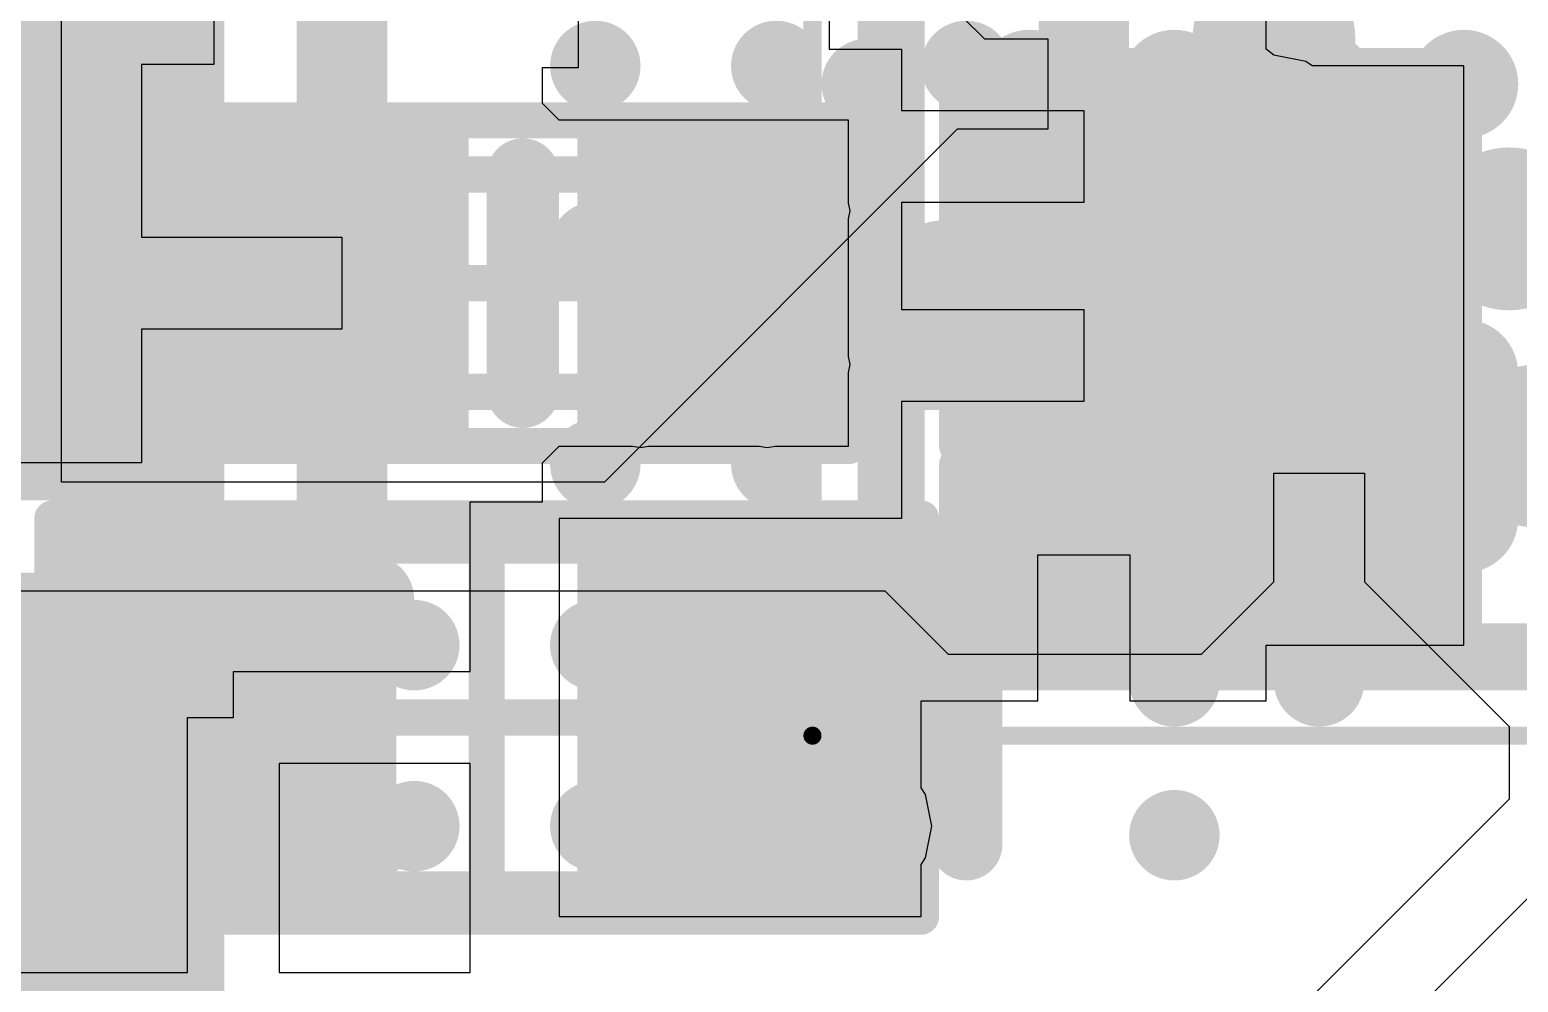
# Model space of a CAD drawing. Header units: millimetres. Extents: x 15 to 120, y 22 to 104.
# Drawn here: x 76.938 to 81.05, y 63.369 to 66 of the extents above; entities that cross this region are included whole.
import ezdxf

# ---------------------------------------------------------------- set-up
doc = ezdxf.new("R2010")
doc.units = ezdxf.units.MM
for name, color, linetype in [('BottomLayer', 5, 'Continuous'), ('BottomOverlay', 54, 'Continuous'), ('BottomPaste', 16, 'Continuous'), ('BottomSolder', 6, 'Continuous'), ('Mechanical13', 56, 'Continuous'), ('Mechanical15', 56, 'Continuous'), ('MultiLayer', 9, 'Continuous'), ('TopLayer', 1, 'Continuous'), ('TopOverlay', 2, 'Continuous'), ('TopPaste', 8, 'Continuous'), ('TopSolder', 216, 'Continuous')]:
    doc.layers.add(name, color=color, linetype=linetype)

msp = doc.modelspace()

# ---------------------------------------------------------------- linework, layer by layer
at = {"layer": 'BottomLayer'}
for p, q in [((79.14602153999999, 66.32302458), (79.14602153999999, 65.94602508)), ((77.44599954, 66.17300456), (77.44599954, 65.9039957)), ((78.45399854, 65.89600485999999), (78.45399854, 66.05000505999999)), ((80.35399728, 65.94664483999999), (80.35399728, 66.05400048)), ((79.14602153999999, 65.94602508), (79.34599827999999, 65.94602508)), ((79.34599827999999, 65.94602508), (79.34599827999999, 65.77700331999999)), ((80.37500308, 65.92940586), (80.35399728, 65.94664483999999)), ((80.46279056, 65.91194336), (80.37500308, 65.92940586)), ((77.44599954, 65.9039957), (77.24600502, 65.9039957)), ((77.24600502, 65.9039957), (77.24600502, 65.4269964)), ((78.35400382, 65.79599744), (78.35400382, 65.89600485999999)), ((78.35400382, 65.89600485999999), (78.45399854, 65.89600485999999)), ((80.480662, 65.90000282), (80.46279056, 65.91194336)), ((80.89999822, 65.90000282), (80.480662, 65.90000282)), ((80.89999822, 65.4000089), (80.89999822, 65.90000282)), ((78.40000576, 65.74999804), (78.35400382, 65.79599744)), ((79.34599827999999, 65.77700331999999), (79.84999778, 65.77700331999999)), ((79.84999778, 65.77700331999999), (79.84999778, 65.52300332)), ((78.42471488, 65.7499955), (78.40000576, 65.74999804)), ((78.42471742, 65.74999804), (78.42471488, 65.7499955)), ((78.42471995999999, 65.7499955), (78.42471742, 65.74999804)), ((79.20000162, 65.7499955), (78.42471995999999, 65.7499955)), ((79.20000162, 65.52214226), (79.20000162, 65.7499955)), ((79.20440597999999, 65.50000107999999), (79.20000162, 65.52214226)), ((79.84999778, 65.52300332), (79.34599827999999, 65.52300332)), ((79.34599827999999, 65.52300332), (79.34599827999999, 65.24600362)), ((79.20000162, 65.4778599), (79.20440597999999, 65.50000107999999)), ((79.20000162, 65.09714183999999), (79.20000162, 65.4778599)), ((77.24600502, 65.4269964), (77.80000442, 65.4269964)), ((77.80000442, 65.4269964), (77.80000442, 65.1729964)), ((80.89998297999999, 65.3499963), (80.9000033, 65.4000089)), ((80.9000033, 65.4000089), (80.89999822, 65.4000089)), ((80.8999779, 64.85000491999999), (80.8999779, 65.3499963)), ((80.8999779, 65.3499963), (80.8999779, 65.3499963)), ((80.8999779, 65.3499963), (80.8999779, 65.34999375999999)), ((80.8999779, 65.34999375999999), (80.89998297999999, 65.3499963)), ((79.34599827999999, 65.24600362), (79.3460059, 65.24600362)), ((79.3460059, 65.24600362), (79.3460059, 65.22699933999999)), ((79.3460059, 65.22699933999999), (79.8500054, 65.22699933999999)), ((79.8500054, 65.22699933999999), (79.8500054, 64.97299934)), ((77.80000442, 65.1729964), (77.24600502, 65.1729964)), ((77.24600502, 65.1729964), (77.24600502, 64.80400297999999)), ((79.20440597999999, 65.07500066), (79.20000162, 65.09714183999999)), ((79.20000162, 65.05285948), (79.20440597999999, 65.07500066)), ((79.20000162, 64.8499973), (79.20000162, 65.05285948)), ((79.8500054, 64.97299934), (79.3460059, 64.97299934)), ((79.3460059, 64.97299934), (79.3460059, 64.69599964)), ((78.35400382, 64.80399536), (78.40000576, 64.84999476)), ((78.40000576, 64.84999476), (78.42471488, 64.8499973)), ((78.42471488, 64.8499973), (78.42471742, 64.84999476)), ((78.42471742, 64.84999476), (78.42471742, 64.8499973)), ((78.42471742, 64.8499973), (78.60287301999999, 64.8499973)), ((78.60287301999999, 64.8499973), (78.6250015, 64.84559548)), ((78.6250015, 64.84559548), (78.64712998, 64.8499973)), ((78.64712998, 64.8499973), (78.95287232, 64.8499973)), ((78.95287232, 64.8499973), (78.97500079999999, 64.84559548)), ((78.97500079999999, 64.84559548), (78.99712928, 64.8499973)), ((78.99712928, 64.8499973), (79.20000162, 64.8499973)), ((80.89998297999999, 64.85000491999999), (80.8999779, 64.85000491999999)), ((80.89998297999999, 64.79999486), (80.89998297999999, 64.85000491999999)), ((77.24600502, 64.80400297999999), (76.84600074, 64.80400297999999)), ((78.35400382, 64.6959971), (78.35400382, 64.80399536)), ((80.8999779, 64.29999839999999), (80.8999779, 64.79999486)), ((80.8999779, 64.79999486), (80.8999779, 64.79999486)), ((80.8999779, 64.79999486), (80.8999779, 64.79999232)), ((80.8999779, 64.79999232), (80.89998297999999, 64.79999486)), ((78.15399914, 64.22700388), (78.15399914, 64.6959971)), ((78.15399914, 64.6959971), (78.35400382, 64.6959971)), ((79.3460059, 64.69599964), (79.3460059, 64.65000278)), ((79.3460059, 64.65000278), (78.40000067999999, 64.65000278)), ((78.40000067999999, 64.65000278), (78.40000067999999, 63.55000498)), ((79.72300539999999, 64.1459982), (79.72300539999999, 64.5499979)), ((79.72300539999999, 64.5499979), (79.9770054, 64.5499979)), ((79.9770054, 64.5499979), (79.9770054, 64.1459982)), ((80.35400489999999, 64.1459982), (80.35400489999999, 64.29999839999999)), ((80.35400489999999, 64.29999839999999), (80.8999779, 64.29999839999999)), ((77.49999994, 64.10000388), (77.49999994, 64.22700388)), ((77.49999994, 64.22700388), (78.15399914, 64.22700388)), ((79.39999868, 63.90567102), (79.39999868, 64.1459982)), ((79.39999868, 64.1459982), (79.72300539999999, 64.1459982)), ((79.9770054, 64.1459982), (80.35400489999999, 64.1459982)), ((77.37299994, 63.39600478), (77.37299994, 64.10000388)), ((77.37299994, 64.10000388), (77.49999994, 64.10000388)), ((78.15399914, 63.97300387999999), (77.62699993999999, 63.97300387999999)), ((77.62699993999999, 63.97300387999999), (77.62699993999999, 63.39600478)), ((78.15399914, 63.39600478), (78.15399914, 63.97300387999999)), ((79.4119443, 63.88779195999999), (79.39999868, 63.90567102)), ((79.4294068, 63.80000193999999), (79.4119443, 63.88779195999999)), ((79.4119443, 63.71221191999999), (79.4294068, 63.80000193999999)), ((79.39999868, 63.69433286), (79.4119443, 63.71221191999999)), ((79.39999868, 63.55000498), (79.39999868, 63.69433286)), ((78.40000067999999, 63.55000498), (79.39999868, 63.55000498)), ((76.84600074, 63.39600478), (77.37299994, 63.39600478)), ((77.62699993999999, 63.39600478), (78.15399914, 63.39600478))]:
    msp.add_line(p, q, dxfattribs=at)
at = {"layer": 'BottomLayer', "const_width": 0.2499995}
for points in [[(79.8500054, 65.8250017), (79.8500054, 67.00000062)], [(77.80000442, 65.2999964), (77.80000442, 66.30000455999999)], [(79.8500054, 65.57499966), (79.8500054, 65.8250017)], [(79.8500054, 65.09999934), (79.8500054, 65.57499966)], [(77.80000442, 64.40000836), (77.80000442, 65.2999964)], [(79.8500054, 64.5499979), (79.8500054, 65.09999934)], [(77.49999994, 64.10000388), (77.80000442, 64.40000836)]]:
    msp.add_lwpolyline(points, dxfattribs=at)
at = {"layer": 'BottomLayer', "const_width": 0.12499848}
for points in [[(79.6625026, 65.8250017, 1), (79.78750108, 65.8250017, 1)], [(79.78750615999999, 65.8250017, 1), (79.91250464, 65.8250017, 1)], [(79.78750615999999, 65.8250017, 1), (79.91250464, 65.8250017, 1)], [(80.3125013, 65.70000068, 1), (80.43749978, 65.70000068, 1)], [(79.6625026, 65.57499966, 1), (79.78750108, 65.57499966, 1)], [(79.78750615999999, 65.57499966, 1), (79.91250464, 65.57499966, 1)], [(79.78750615999999, 65.57499966, 1), (79.91250464, 65.57499966, 1)], [(77.56250172, 65.52499976, 1), (77.6875002, 65.52499976, 1)], [(77.91250102, 65.52499976, 1), (78.0374995, 65.52499976, 1)], [(78.56250226, 65.50000107999999, 1), (78.68750073999999, 65.50000107999999, 1)], [(78.91250156, 65.50000107999999, 1), (79.03750004, 65.50000107999999, 1)], [(79.6625026, 65.32500016, 1), (79.78750108, 65.32500016, 1)], [(77.73750518, 65.2999964, 1), (77.86250366, 65.2999964, 1)], [(77.73750518, 65.2999964, 1), (77.86250366, 65.2999964, 1)], [(80.48747936, 65.19999914, 1), (80.61247784, 65.19999914, 1)], [(79.78750615999999, 65.09999934, 1), (79.91250464, 65.09999934, 1)], [(79.78750615999999, 65.09999934, 1), (79.91250464, 65.09999934, 1)], [(77.56250172, 65.07500066, 1), (77.6875002, 65.07500066, 1)], [(77.91250102, 65.07500066, 1), (78.0374995, 65.07500066, 1)], [(78.56250226, 65.07500066, 1), (78.68750073999999, 65.07500066, 1)], [(78.91250156, 65.07500066, 1), (79.03750004, 65.07500066, 1)], [(79.6625026, 65.07499811999999, 1), (79.78750108, 65.07499811999999, 1)], [(79.6625026, 64.82500116, 1), (79.78750108, 64.82500116, 1)], [(80.43750232, 64.65000024, 1), (80.5625008, 64.65000024, 1)], [(79.6625026, 64.57499912, 1), (79.78750108, 64.57499912, 1)], [(79.78750615999999, 64.5499979, 1), (79.91250464, 64.5499979, 1)], [(77.26250232, 64.42500196, 1), (77.3875008, 64.42500196, 1)], [(77.81250122, 64.42500196, 1), (77.93749969999999, 64.42500196, 1)], [(77.73750518, 64.40000836, 1), (77.86250366, 64.40000836, 1)], [(77.73750518, 64.40000836, 1), (77.86250366, 64.40000836, 1)], [(79.13750238, 64.40000074, 1), (79.26250085999999, 64.40000074, 1)], [(77.4375007, 64.10000388, 1), (77.56249917999999, 64.10000388, 1)], [(79.13750238, 63.80000193999999, 1), (79.26250085999999, 63.80000193999999, 1)], [(77.26250232, 63.77500071999999, 1), (77.3875008, 63.77500071999999, 1)], [(77.81250122, 63.77500071999999, 1), (77.93749969999999, 63.77500071999999, 1)]]:
    msp.add_lwpolyline(points, format="xyb", close=True, dxfattribs=at)
at = {"layer": 'BottomLayer'}
for points in [[(80.09999728, 65.50000362), (80.09999728, 65.80000301999999), (79.59999828, 65.50000362), (79.59999828, 65.80000301999999)], [(80.79999842, 65.50000362), (80.79999842, 65.80000301999999), (80.29999941999999, 65.50000362), (80.29999941999999, 65.80000301999999)], [(78.10000382, 64.94999709999999), (78.10000382, 65.64999569999999), (77.50000501999999, 64.94999709999999), (77.50000501999999, 65.64999569999999)], [(79.10000181999999, 64.94999709999999), (79.10000181999999, 65.64999569999999), (78.50000302, 64.94999709999999), (78.50000302, 65.64999569999999)], [(80.1000049, 64.94999964), (80.1000049, 65.24999903999999), (79.6000059, 64.94999964), (79.6000059, 65.24999903999999)], [(80.79997809999999, 64.94999964), (80.79997809999999, 65.24999903999999), (80.2999791, 64.94999964), (80.2999791, 65.24999903999999)], [(80.1000049, 64.3999982), (80.1000049, 64.6999976), (79.6000059, 64.3999982), (79.6000059, 64.6999976)], [(80.79997809999999, 64.3999982), (80.79997809999999, 64.6999976), (80.2999791, 64.3999982), (80.2999791, 64.6999976)], [(77.89999913999999, 63.65000478), (77.89999913999999, 64.55000298), (77.10000074, 63.65000478), (77.10000074, 64.55000298)], [(79.29999887999999, 63.65000478), (79.29999887999999, 64.55000298), (78.50000048, 63.65000478), (78.50000048, 64.55000298)]]:
    msp.add_solid(points, dxfattribs=at)
at = {"layer": 'BottomOverlay', "const_width": 0.1999996}
for points in [[(78.29997802, 65.00002239999999), (78.29997802, 65.6000212)], [(79.52506574, 63.75000204), (79.52506574, 64.45000318)]]:
    msp.add_lwpolyline(points, dxfattribs=at)
at = {"layer": 'BottomOverlay', "const_width": 0.0999998}
for points in [[(78.24997812, 65.6000212, 1), (78.34997792, 65.6000212, 1)], [(78.24997812, 65.00002239999999, 1), (78.34997792, 65.00002239999999, 1)], [(79.47506584, 64.45000318, 1), (79.57506563999999, 64.45000318, 1)], [(79.47506584, 63.75000204, 1), (79.57506563999999, 63.75000204, 1)]]:
    msp.add_lwpolyline(points, format="xyb", close=True, dxfattribs=at)
at = {"layer": 'BottomPaste'}
for points in [[(80.09999728, 65.50000362), (80.09999728, 65.80000301999999), (79.59999828, 65.50000362), (79.59999828, 65.80000301999999)], [(80.09999728, 65.50000362), (80.09999728, 65.80000301999999), (79.59999828, 65.50000362), (79.59999828, 65.80000301999999)], [(80.79999842, 65.50000362), (80.79999842, 65.80000301999999), (80.29999941999999, 65.50000362), (80.29999941999999, 65.80000301999999)], [(80.79999842, 65.50000362), (80.79999842, 65.80000301999999), (80.29999941999999, 65.50000362), (80.29999941999999, 65.80000301999999)], [(78.10000382, 64.94999709999999), (78.10000382, 65.64999569999999), (77.50000501999999, 64.94999709999999), (77.50000501999999, 65.64999569999999)], [(78.10000382, 64.94999709999999), (78.10000382, 65.64999569999999), (77.50000501999999, 64.94999709999999), (77.50000501999999, 65.64999569999999)], [(79.10000181999999, 64.94999709999999), (79.10000181999999, 65.64999569999999), (78.50000302, 64.94999709999999), (78.50000302, 65.64999569999999)], [(79.10000181999999, 64.94999709999999), (79.10000181999999, 65.64999569999999), (78.50000302, 64.94999709999999), (78.50000302, 65.64999569999999)], [(80.1000049, 64.94999964), (80.1000049, 65.24999903999999), (79.6000059, 64.94999964), (79.6000059, 65.24999903999999)], [(80.1000049, 64.94999964), (80.1000049, 65.24999903999999), (79.6000059, 64.94999964), (79.6000059, 65.24999903999999)], [(80.79997809999999, 64.94999964), (80.79997809999999, 65.24999903999999), (80.2999791, 64.94999964), (80.2999791, 65.24999903999999)], [(80.79997809999999, 64.94999964), (80.79997809999999, 65.24999903999999), (80.2999791, 64.94999964), (80.2999791, 65.24999903999999)], [(80.1000049, 64.3999982), (80.1000049, 64.6999976), (79.6000059, 64.3999982), (79.6000059, 64.6999976)], [(80.1000049, 64.3999982), (80.1000049, 64.6999976), (79.6000059, 64.3999982), (79.6000059, 64.6999976)], [(80.79997809999999, 64.3999982), (80.79997809999999, 64.6999976), (80.2999791, 64.3999982), (80.2999791, 64.6999976)], [(80.79997809999999, 64.3999982), (80.79997809999999, 64.6999976), (80.2999791, 64.3999982), (80.2999791, 64.6999976)], [(77.89999913999999, 63.65000478), (77.89999913999999, 64.55000298), (77.10000074, 63.65000478), (77.10000074, 64.55000298)], [(77.89999913999999, 63.65000478), (77.89999913999999, 64.55000298), (77.10000074, 63.65000478), (77.10000074, 64.55000298)], [(79.29999887999999, 63.65000478), (79.29999887999999, 64.55000298), (78.50000048, 63.65000478), (78.50000048, 64.55000298)], [(79.29999887999999, 63.65000478), (79.29999887999999, 64.55000298), (78.50000048, 63.65000478), (78.50000048, 64.55000298)]]:
    msp.add_solid(points, dxfattribs=at)
at = {"layer": 'BottomSolder'}
for points in [[(80.14999718, 65.45000372), (80.14999718, 65.85000292), (79.54999837999999, 65.45000372), (79.54999837999999, 65.85000292)], [(80.14999718, 65.45000372), (80.14999718, 65.85000292), (79.54999837999999, 65.45000372), (79.54999837999999, 65.85000292)], [(80.84999832, 65.45000372), (80.84999832, 65.85000292), (80.24999951999999, 65.45000372), (80.24999951999999, 65.85000292)], [(80.84999832, 65.45000372), (80.84999832, 65.85000292), (80.24999951999999, 65.45000372), (80.24999951999999, 65.85000292)], [(78.15000372, 64.8999972), (78.15000372, 65.6999956), (77.45000512, 64.8999972), (77.45000512, 65.6999956)], [(78.15000372, 64.8999972), (78.15000372, 65.6999956), (77.45000512, 64.8999972), (77.45000512, 65.6999956)], [(79.15000171999999, 64.8999972), (79.15000171999999, 65.6999956), (78.45000311999999, 64.8999972), (78.45000311999999, 65.6999956)], [(79.15000171999999, 64.8999972), (79.15000171999999, 65.6999956), (78.45000311999999, 64.8999972), (78.45000311999999, 65.6999956)], [(80.15000479999999, 64.89999974), (80.15000479999999, 65.29999894), (79.550006, 64.89999974), (79.550006, 65.29999894)], [(80.15000479999999, 64.89999974), (80.15000479999999, 65.29999894), (79.550006, 64.89999974), (79.550006, 65.29999894)], [(80.849978, 64.89999974), (80.849978, 65.29999894), (80.2499792, 64.89999974), (80.2499792, 65.29999894)], [(80.849978, 64.89999974), (80.849978, 65.29999894), (80.2499792, 64.89999974), (80.2499792, 65.29999894)], [(80.15000479999999, 64.3499983), (80.15000479999999, 64.74999749999999), (79.550006, 64.3499983), (79.550006, 64.74999749999999)], [(80.15000479999999, 64.3499983), (80.15000479999999, 64.74999749999999), (79.550006, 64.3499983), (79.550006, 64.74999749999999)], [(80.849978, 64.3499983), (80.849978, 64.74999749999999), (80.2499792, 64.3499983), (80.2499792, 64.74999749999999)], [(80.849978, 64.3499983), (80.849978, 64.74999749999999), (80.2499792, 64.3499983), (80.2499792, 64.74999749999999)], [(77.94999904, 63.60000487999999), (77.94999904, 64.60000287999999), (77.05000084, 63.60000487999999), (77.05000084, 64.60000287999999)], [(77.94999904, 63.60000487999999), (77.94999904, 64.60000287999999), (77.05000084, 63.60000487999999), (77.05000084, 64.60000287999999)], [(79.34999877999999, 63.60000487999999), (79.34999877999999, 64.60000287999999), (78.45000058, 63.60000487999999), (78.45000058, 64.60000287999999)], [(79.34999877999999, 63.60000487999999), (79.34999877999999, 64.60000287999999), (78.45000058, 63.60000487999999), (78.45000058, 64.60000287999999)]]:
    msp.add_solid(points, dxfattribs=at)
at = {"layer": 'Mechanical13', "const_width": 0.0999998}
for points in [[(79.35999622, 64.3099806), (79.35999622, 69.7899798)], [(77.15002095999999, 64.89998704), (77.15002095999999, 66.89998304)], [(79.88499897999999, 65.48500238), (79.88499897999999, 65.81500426)], [(79.88499897999999, 65.81500426), (80.51499772, 65.81500426)], [(80.51499772, 65.48500238), (80.51499772, 65.81500426)], [(77.75001721999999, 65.6000212), (78.84998962, 65.6000212)], [(77.75001721999999, 65.00002239999999), (77.75001721999999, 65.6000212)], [(78.84998962, 65.00002239999999), (78.84998962, 65.6000212)], [(79.88499897999999, 65.48500238), (80.51499772, 65.48500238)], [(79.8850066, 64.93500094), (79.8850066, 65.26499774)], [(79.8850066, 65.26499774), (80.51497739999999, 65.26499774)], [(80.51497739999999, 64.93500094), (80.51497739999999, 65.26499774)], [(77.75001721999999, 65.00002239999999), (78.84998962, 65.00002239999999)], [(79.8850066, 64.93500094), (80.51497739999999, 64.93500094)], [(74.85000016, 64.89998704), (77.15002095999999, 64.89998704)], [(79.8850066, 64.38499949999999), (79.8850066, 64.7149963)], [(79.8850066, 64.7149963), (80.51497739999999, 64.7149963)], [(80.51497739999999, 64.38499949999999), (80.51497739999999, 64.7149963)], [(77.32499901999999, 63.62500356), (77.32499901999999, 64.5750042)], [(77.32499901999999, 64.5750042), (79.0750006, 64.5750042)], [(79.0750006, 63.62500356), (79.0750006, 64.5750042)], [(79.8850066, 64.38499949999999), (80.51497739999999, 64.38499949999999)], [(74.85002048, 64.30001364), (77.14999048, 64.30001364)], [(77.14999048, 62.30001763999999), (77.14999048, 64.30001364)], [(79.35999622, 64.3099806), (84.83999542, 64.3099806)], [(77.32499901999999, 63.62500356), (79.0750006, 63.62500356)]]:
    msp.add_lwpolyline(points, dxfattribs=at)
at = {"layer": 'Mechanical13', "const_width": 0.0499999}
for points in [[(79.8600003, 65.81500426, 1), (79.90999766, 65.81500426, 1)], [(79.8600003, 65.81500426, 1), (79.90999766, 65.81500426, 1)], [(80.48999904, 65.81500426, 1), (80.53999639999999, 65.81500426, 1)], [(80.48999904, 65.81500426, 1), (80.53999639999999, 65.81500426, 1)], [(77.72501854, 65.6000212, 1), (77.7750159, 65.6000212, 1)], [(77.72501854, 65.6000212, 1), (77.7750159, 65.6000212, 1)], [(78.82499093999999, 65.6000212, 1), (78.8749883, 65.6000212, 1)], [(78.82499093999999, 65.6000212, 1), (78.8749883, 65.6000212, 1)], [(79.8600003, 65.48500238, 1), (79.90999766, 65.48500238, 1)], [(79.8600003, 65.48500238, 1), (79.90999766, 65.48500238, 1)], [(80.48999904, 65.48500238, 1), (80.53999639999999, 65.48500238, 1)], [(80.48999904, 65.48500238, 1), (80.53999639999999, 65.48500238, 1)], [(79.86000792, 65.26499774, 1), (79.91000528, 65.26499774, 1)], [(79.86000792, 65.26499774, 1), (79.91000528, 65.26499774, 1)], [(80.48997872, 65.26499774, 1), (80.53997608, 65.26499774, 1)], [(80.48997872, 65.26499774, 1), (80.53997608, 65.26499774, 1)], [(77.72501854, 65.00002239999999, 1), (77.7750159, 65.00002239999999, 1)], [(77.72501854, 65.00002239999999, 1), (77.7750159, 65.00002239999999, 1)], [(78.82499093999999, 65.00002239999999, 1), (78.8749883, 65.00002239999999, 1)], [(78.82499093999999, 65.00002239999999, 1), (78.8749883, 65.00002239999999, 1)], [(79.86000792, 64.93500094, 1), (79.91000528, 64.93500094, 1)], [(79.86000792, 64.93500094, 1), (79.91000528, 64.93500094, 1)], [(80.48997872, 64.93500094, 1), (80.53997608, 64.93500094, 1)], [(80.48997872, 64.93500094, 1), (80.53997608, 64.93500094, 1)], [(77.12502228, 64.89998704, 1), (77.17501964, 64.89998704, 1)], [(77.12502228, 64.89998704, 1), (77.17501964, 64.89998704, 1)], [(79.86000792, 64.7149963, 1), (79.91000528, 64.7149963, 1)], [(79.86000792, 64.7149963, 1), (79.91000528, 64.7149963, 1)], [(80.48997872, 64.7149963, 1), (80.53997608, 64.7149963, 1)], [(80.48997872, 64.7149963, 1), (80.53997608, 64.7149963, 1)], [(77.30000034, 64.5750042, 1), (77.34999769999999, 64.5750042, 1)], [(77.30000034, 64.5750042, 1), (77.34999769999999, 64.5750042, 1)], [(79.05000192, 64.5750042, 1), (79.09999927999999, 64.5750042, 1)], [(79.05000192, 64.5750042, 1), (79.09999927999999, 64.5750042, 1)], [(79.86000792, 64.38499949999999, 1), (79.91000528, 64.38499949999999, 1)], [(79.86000792, 64.38499949999999, 1), (79.91000528, 64.38499949999999, 1)], [(80.48997872, 64.38499949999999, 1), (80.53997608, 64.38499949999999, 1)], [(80.48997872, 64.38499949999999, 1), (80.53997608, 64.38499949999999, 1)], [(77.12499179999999, 64.30001364, 1), (77.17498916, 64.30001364, 1)], [(77.12499179999999, 64.30001364, 1), (77.17498916, 64.30001364, 1)], [(79.33499753999999, 64.3099806, 1), (79.3849949, 64.3099806, 1)], [(79.33499753999999, 64.3099806, 1), (79.3849949, 64.3099806, 1)], [(77.30000034, 63.62500356, 1), (77.34999769999999, 63.62500356, 1)], [(77.30000034, 63.62500356, 1), (77.34999769999999, 63.62500356, 1)], [(79.05000192, 63.62500356, 1), (79.09999927999999, 63.62500356, 1)], [(79.05000192, 63.62500356, 1), (79.09999927999999, 63.62500356, 1)]]:
    msp.add_lwpolyline(points, format="xyb", close=True, dxfattribs=at)
at = {"layer": 'Mechanical15'}
for points, const_width in [([(79.09999674, 64.04998112), (79.09999674, 70.04997928)], 0.0499999), ([(77.29998255999999, 64.89998704), (77.29998255999999, 66.89998304)], 0.0999998), ([(79.49999848, 65.40000382), (79.49999848, 65.90000282)], 0.0999998), ([(79.49999848, 65.90000282), (80.89999822, 65.90000282)], 0.0999998), ([(80.89999822, 65.40000382), (80.89999822, 65.90000282)], 0.0999998), ([(80.19999962, 65.48500238), (80.19999962, 65.81500426)], 0.0999998), ([(77.40000522, 65.7499828), (79.20000162, 65.7499828)], 0.0999998), ([(77.40000522, 64.85001), (77.40000522, 65.7499828)], 0.0999998), ([(79.20000162, 64.85001), (79.20000162, 65.7499828)], 0.0999998), ([(80.03499868, 65.65000332), (80.36499802, 65.65000332)], 0.0999998), ([(78.29997802, 65.00002239999999), (78.29997802, 65.6000212)], 0.0999998), ([(79.49999848, 65.40000382), (80.89999822, 65.40000382)], 0.0999998), ([(79.4999934, 64.85001254), (79.4999934, 65.34998614)], 0.0999998), ([(79.4999934, 65.34998614), (80.8999906, 65.34998614)], 0.0999998), ([(80.8999906, 64.85001254), (80.8999906, 65.34998614)], 0.0999998), ([(78.00000401999999, 65.2999964), (78.60000282, 65.2999964)], 0.0999998), ([(80.2000174, 64.93500094), (80.2000174, 65.26499774)], 0.0999998), ([(80.03501899999999, 65.09999934), (80.3650158, 65.09999934)], 0.0999998), ([(74.69998776, 64.89998704), (77.29998255999999, 64.89998704)], 0.0999998), ([(77.40000522, 64.85001), (79.20000162, 64.85001)], 0.0999998), ([(79.4999934, 64.85001254), (80.8999906, 64.85001254)], 0.0999998), ([(79.4999934, 64.30001109999999), (79.4999934, 64.7999847)], 0.0999998), ([(79.4999934, 64.7999847), (80.8999906, 64.7999847)], 0.0999998), ([(80.8999906, 64.30001109999999), (80.8999906, 64.7999847)], 0.0999998), ([(80.2000174, 64.38499949999999), (80.2000174, 64.7149963)], 0.0999998), ([(77.00000093999999, 63.55000243999999), (77.00000093999999, 64.65000278)], 0.0999998), ([(77.00000093999999, 64.65000278), (79.39999868, 64.65000278)], 0.0999998), ([(79.39999868, 63.55000243999999), (79.39999868, 64.65000278)], 0.0999998), ([(78.19999854, 63.62500356), (78.19999854, 64.5750042)], 0.0999998), ([(80.03501899999999, 64.5499979), (80.3650158, 64.5499979)], 0.0999998), ([(74.70000807999999, 64.30001364), (77.30000288, 64.30001364)], 0.0999998), ([(77.30000288, 62.30001763999999), (77.30000288, 64.30001364)], 0.0999998), ([(79.4999934, 64.30001109999999), (80.8999906, 64.30001109999999)], 0.0999998), ([(77.72500076, 64.10000388), (78.67499886, 64.10000388)], 0.0999998), ([(79.09999674, 64.04998112), (85.0999949, 64.04998112)], 0.0499999), ([(77.00000093999999, 63.55000243999999), (79.39999868, 63.55000243999999)], 0.0999998)]:
    msp.add_lwpolyline(points, dxfattribs=dict(at, const_width=const_width))
for points, const_width in [([(79.47499979999999, 65.90000282, 1), (79.52499716, 65.90000282, 1)], 0.0499999), ([(79.47499979999999, 65.90000282, 1), (79.52499716, 65.90000282, 1)], 0.0499999), ([(80.87499953999999, 65.90000282, 1), (80.9249969, 65.90000282, 1)], 0.0499999), ([(80.87499953999999, 65.90000282, 1), (80.9249969, 65.90000282, 1)], 0.0499999), ([(80.17500093999999, 65.81500426, 1), (80.2249983, 65.81500426, 1)], 0.0499999), ([(77.37500654, 65.7499828, 1), (77.4250039, 65.7499828, 1)], 0.0499999), ([(77.37500654, 65.7499828, 1), (77.4250039, 65.7499828, 1)], 0.0499999), ([(79.17500294, 65.7499828, 1), (79.22500029999999, 65.7499828, 1)], 0.0499999), ([(79.17500294, 65.7499828, 1), (79.22500029999999, 65.7499828, 1)], 0.0499999), ([(80.00999999999999, 65.65000332, 1), (80.05999736, 65.65000332, 1)], 0.0499999), ([(80.33999933999999, 65.65000332, 1), (80.3899967, 65.65000332, 1)], 0.0499999), ([(78.27497934, 65.6000212, 1), (78.3249767, 65.6000212, 1)], 0.0499999), ([(80.17500093999999, 65.48500238, 1), (80.2249983, 65.48500238, 1)], 0.0499999), ([(79.47499979999999, 65.40000382, 1), (79.52499716, 65.40000382, 1)], 0.0499999), ([(79.47499979999999, 65.40000382, 1), (79.52499716, 65.40000382, 1)], 0.0499999), ([(80.87499953999999, 65.40000382, 1), (80.9249969, 65.40000382, 1)], 0.0499999), ([(80.87499953999999, 65.40000382, 1), (80.9249969, 65.40000382, 1)], 0.0499999), ([(79.47499472, 65.34998614, 1), (79.52499207999999, 65.34998614, 1)], 0.0499999), ([(79.47499472, 65.34998614, 1), (79.52499207999999, 65.34998614, 1)], 0.0499999), ([(80.87499192, 65.34998614, 1), (80.92498927999999, 65.34998614, 1)], 0.0499999), ([(80.87499192, 65.34998614, 1), (80.92498927999999, 65.34998614, 1)], 0.0499999), ([(77.97500534, 65.2999964, 1), (78.0250027, 65.2999964, 1)], 0.0499999), ([(78.57500413999999, 65.2999964, 1), (78.6250015, 65.2999964, 1)], 0.0499999), ([(80.17501872, 65.26499774, 1), (80.22501607999999, 65.26499774, 1)], 0.0499999), ([(80.01002032, 65.09999934, 1), (80.06001768, 65.09999934, 1)], 0.0499999), ([(80.34001712, 65.09999934, 1), (80.39001447999999, 65.09999934, 1)], 0.0499999), ([(78.27497934, 65.00002239999999, 1), (78.3249767, 65.00002239999999, 1)], 0.0499999), ([(80.17501872, 64.93500094, 1), (80.22501607999999, 64.93500094, 1)], 0.0499999), ([(77.27498388, 64.89998704, 1), (77.32498124, 64.89998704, 1)], 0.0499999), ([(77.27498388, 64.89998704, 1), (77.32498124, 64.89998704, 1)], 0.0499999), ([(77.37500654, 64.85001, 1), (77.4250039, 64.85001, 1)], 0.0499999), ([(77.37500654, 64.85001, 1), (77.4250039, 64.85001, 1)], 0.0499999), ([(79.17500294, 64.85001, 1), (79.22500029999999, 64.85001, 1)], 0.0499999), ([(79.17500294, 64.85001, 1), (79.22500029999999, 64.85001, 1)], 0.0499999), ([(79.47499472, 64.85001254, 1), (79.52499207999999, 64.85001254, 1)], 0.0499999), ([(79.47499472, 64.85001254, 1), (79.52499207999999, 64.85001254, 1)], 0.0499999), ([(80.87499192, 64.85001254, 1), (80.92498927999999, 64.85001254, 1)], 0.0499999), ([(80.87499192, 64.85001254, 1), (80.92498927999999, 64.85001254, 1)], 0.0499999), ([(79.47499472, 64.7999847, 1), (79.52499207999999, 64.7999847, 1)], 0.0499999), ([(79.47499472, 64.7999847, 1), (79.52499207999999, 64.7999847, 1)], 0.0499999), ([(80.87499192, 64.7999847, 1), (80.92498927999999, 64.7999847, 1)], 0.0499999), ([(80.87499192, 64.7999847, 1), (80.92498927999999, 64.7999847, 1)], 0.0499999), ([(80.17501872, 64.7149963, 1), (80.22501607999999, 64.7149963, 1)], 0.0499999), ([(76.97500226, 64.65000278, 1), (77.02499962, 64.65000278, 1)], 0.0499999), ([(76.97500226, 64.65000278, 1), (77.02499962, 64.65000278, 1)], 0.0499999), ([(79.375, 64.65000278, 1), (79.42499735999999, 64.65000278, 1)], 0.0499999), ([(79.375, 64.65000278, 1), (79.42499735999999, 64.65000278, 1)], 0.0499999), ([(78.17499986, 64.5750042, 1), (78.22499721999999, 64.5750042, 1)], 0.0499999), ([(80.01002032, 64.5499979, 1), (80.06001768, 64.5499979, 1)], 0.0499999), ([(80.34001712, 64.5499979, 1), (80.39001447999999, 64.5499979, 1)], 0.0499999), ([(80.17501872, 64.38499949999999, 1), (80.22501607999999, 64.38499949999999, 1)], 0.0499999), ([(77.2750042, 64.30001364, 1), (77.32500155999999, 64.30001364, 1)], 0.0499999), ([(77.2750042, 64.30001364, 1), (77.32500155999999, 64.30001364, 1)], 0.0499999), ([(79.47499472, 64.30001109999999, 1), (79.52499207999999, 64.30001109999999, 1)], 0.0499999), ([(79.47499472, 64.30001109999999, 1), (79.52499207999999, 64.30001109999999, 1)], 0.0499999), ([(80.87499192, 64.30001109999999, 1), (80.92498927999999, 64.30001109999999, 1)], 0.0499999), ([(80.87499192, 64.30001109999999, 1), (80.92498927999999, 64.30001109999999, 1)], 0.0499999), ([(77.70000207999999, 64.10000388, 1), (77.74999944, 64.10000388, 1)], 0.0499999), ([(78.65000017999999, 64.10000388, 1), (78.69999754, 64.10000388, 1)], 0.0499999), ([(79.08749739999999, 64.04998112, 1), (79.11249608, 64.04998112, 1)], 0.02499868), ([(79.08749739999999, 64.04998112, 1), (79.11249608, 64.04998112, 1)], 0.02499868), ([(78.17499986, 63.62500356, 1), (78.22499721999999, 63.62500356, 1)], 0.0499999), ([(76.97500226, 63.55000243999999, 1), (77.02499962, 63.55000243999999, 1)], 0.0499999), ([(76.97500226, 63.55000243999999, 1), (77.02499962, 63.55000243999999, 1)], 0.0499999), ([(79.375, 63.55000243999999, 1), (79.42499735999999, 63.55000243999999, 1)], 0.0499999), ([(79.375, 63.55000243999999, 1), (79.42499735999999, 63.55000243999999, 1)], 0.0499999)]:
    msp.add_lwpolyline(points, format="xyb", close=True, dxfattribs=dict(at, const_width=const_width))
at = {"layer": 'MultiLayer'}
for points, const_width in [([(80.26250139999999, 65.9750014, 1), (80.48749968, 65.9750014, 1)], 0.22499828), ([(78.43750123999999, 65.90000028, 1), (78.56249971999999, 65.90000028, 1)], 0.12499848), ([(78.93750278, 65.90000028, 1), (79.06250125999999, 65.90000028, 1)], 0.12499848), ([(79.46250046, 65.90000028, 1), (79.58749893999999, 65.90000028, 1)], 0.12499848), ([(79.18750227999999, 65.85000038, 1), (79.31250075999999, 65.85000038, 1)], 0.12499848), ([(79.63750137999999, 65.85000038, 1), (79.76249985999999, 65.85000038, 1)], 0.12499848), ([(80.03749549999999, 65.84998006, 1), (80.16249398, 65.84998006, 1)], 0.12499848), ([(80.43749724, 65.84998006, 1), (80.56249572, 65.84998006, 1)], 0.12499848), ([(79.6625026, 65.8250017, 1), (79.78750108, 65.8250017, 1)], 0.12499848), ([(79.78750108, 65.65000078, 1), (80.01249935999999, 65.65000078, 1)], 0.22499828), ([(80.48750222, 65.75000057999999, 1), (80.6125007, 65.75000057999999, 1)], 0.12499848), ([(80.3125013, 65.70000068, 1), (80.43749978, 65.70000068, 1)], 0.12499848), ([(79.6625026, 65.57499966, 1), (79.78750108, 65.57499966, 1)], 0.12499848), ([(77.56250172, 65.52499976, 1), (77.6875002, 65.52499976, 1)], 0.12499848), ([(77.91250102, 65.52499976, 1), (78.0374995, 65.52499976, 1)], 0.12499848), ([(80.91250264, 65.45000118, 1), (81.13750092, 65.45000118, 1)], 0.22499828), ([(78.56250226, 65.50000107999999, 1), (78.68750073999999, 65.50000107999999, 1)], 0.12499848), ([(78.91250156, 65.50000107999999, 1), (79.03750004, 65.50000107999999, 1)], 0.12499848), ([(79.6374963, 65.44998086, 1), (79.76249478, 65.44998086, 1)], 0.12499848), ([(80.03749549999999, 65.44998086, 1), (80.16249398, 65.44998086, 1)], 0.12499848), ([(80.43749724, 65.44998086, 1), (80.56249572, 65.44998086, 1)], 0.12499848), ([(80.83749644, 65.44998086, 1), (80.96249492, 65.44998086, 1)], 0.12499848), ([(78.43750123999999, 65.40000128, 1), (78.56249971999999, 65.40000128, 1)], 0.12499848), ([(78.93750278, 65.40000128, 1), (79.06250125999999, 65.40000128, 1)], 0.12499848), ([(79.36250066, 65.25000158, 1), (79.58749893999999, 65.25000158, 1)], 0.22499828), ([(79.6625026, 65.32500016, 1), (79.78750108, 65.32500016, 1)], 0.12499848), ([(80.48747936, 65.19999914, 1), (80.61247784, 65.19999914, 1)], 0.12499848), ([(77.56250172, 65.07500066, 1), (77.6875002, 65.07500066, 1)], 0.12499848), ([(77.91250102, 65.07500066, 1), (78.0374995, 65.07500066, 1)], 0.12499848), ([(78.56250226, 65.07500066, 1), (78.68750073999999, 65.07500066, 1)], 0.12499848), ([(78.91250156, 65.07500066, 1), (79.03750004, 65.07500066, 1)], 0.12499848), ([(79.6625026, 65.07499811999999, 1), (79.78750108, 65.07499811999999, 1)], 0.12499848), ([(79.18750227999999, 65.05000197999999, 1), (79.31250075999999, 65.05000197999999, 1)], 0.12499848), ([(79.63750137999999, 65.05000197999999, 1), (79.76249985999999, 65.05000197999999, 1)], 0.12499848), ([(80.03749549999999, 65.04997912, 1), (80.16249398, 65.04997912, 1)], 0.12499848), ([(80.43749724, 65.04997912, 1), (80.56249572, 65.04997912, 1)], 0.12499848), ([(80.83749644, 65.04997912, 1), (80.96249492, 65.04997912, 1)], 0.12499848), ([(80.98750122, 64.84999984, 1), (81.21249949999999, 64.84999984, 1)], 0.22499828), ([(79.6625026, 64.82500116, 1), (79.78750108, 64.82500116, 1)], 0.12499848), ([(78.43750123999999, 64.79999993999999, 1), (78.56249971999999, 64.79999993999999, 1)], 0.12499848), ([(78.93750278, 64.79999993999999, 1), (79.06250125999999, 64.79999993999999, 1)], 0.12499848), ([(80.03750058, 64.65000024, 1), (80.16249906, 64.65000024, 1)], 0.12499848), ([(80.43749724, 64.64997991999999, 1), (80.56249572, 64.64997991999999, 1)], 0.12499848), ([(80.43750232, 64.65000024, 1), (80.5625008, 64.65000024, 1)], 0.12499848), ([(80.43750232, 64.65000024, 1), (80.5625008, 64.65000024, 1)], 0.12499848), ([(80.83749644, 64.64997991999999, 1), (80.96249492, 64.64997991999999, 1)], 0.12499848), ([(79.6625026, 64.57499912, 1), (79.78750108, 64.57499912, 1)], 0.12499848), ([(80.38750241999999, 64.37500206, 1), (80.6125007, 64.37500206, 1)], 0.22499828), ([(77.26250232, 64.42500196, 1), (77.3875008, 64.42500196, 1)], 0.12499848), ([(77.81250122, 64.42500196, 1), (77.93749969999999, 64.42500196, 1)], 0.12499848), ([(79.13750238, 64.40000074, 1), (79.26250085999999, 64.40000074, 1)], 0.12499848), ([(77.93750224, 64.30000093999999, 1), (78.06250072, 64.30000093999999, 1)], 0.12499848), ([(78.43750123999999, 64.30000093999999, 1), (78.56249971999999, 64.30000093999999, 1)], 0.12499848), ([(78.93750278, 64.30000093999999, 1), (79.06250125999999, 64.30000093999999, 1)], 0.12499848), ([(79.43750177999999, 64.30000093999999, 1), (79.56250026, 64.30000093999999, 1)], 0.12499848), ([(79.08750248, 64.10000133999999, 1), (79.31250075999999, 64.10000133999999, 1)], 0.22499828), ([(80.03750058, 64.20000114, 1), (80.16249906, 64.20000114, 1)], 0.12499848), ([(80.43750232, 64.20000114, 1), (80.5625008, 64.20000114, 1)], 0.12499848), ([(77.93750224, 63.7999994, 1), (78.06250072, 63.7999994, 1)], 0.12499848), ([(78.43750123999999, 63.7999994, 1), (78.56249971999999, 63.7999994, 1)], 0.12499848), ([(78.93750278, 63.7999994, 1), (79.06250125999999, 63.7999994, 1)], 0.12499848), ([(79.13750238, 63.80000193999999, 1), (79.26250085999999, 63.80000193999999, 1)], 0.12499848), ([(79.43750177999999, 63.7999994, 1), (79.56250026, 63.7999994, 1)], 0.12499848), ([(77.26250232, 63.77500071999999, 1), (77.3875008, 63.77500071999999, 1)], 0.12499848), ([(77.81250122, 63.77500071999999, 1), (77.93749969999999, 63.77500071999999, 1)], 0.12499848), ([(80.03750058, 63.77500071999999, 1), (80.16249906, 63.77500071999999, 1)], 0.12499848)]:
    msp.add_lwpolyline(points, format="xyb", close=True, dxfattribs=dict(at, const_width=const_width))
at = {"layer": 'TopLayer'}
for p, q in [((77.02499962, 64.75000004), (77.02499962, 67.05000052)), ((79.30000142, 66.24999958), (79.5749996, 65.9750014)), ((79.5749996, 65.9750014), (79.75000052, 65.9750014)), ((79.75000052, 65.9750014), (79.75000052, 65.7250019)), ((79.50000102, 65.7250019), (78.52499916, 64.75000004)), ((79.75000052, 65.7250019), (79.50000102, 65.7250019)), ((80.37500054, 64.47500185999999), (80.37500054, 64.77500126)), ((80.37500054, 64.77500126), (80.62500003999999, 64.77500126)), ((80.62500003999999, 64.77500126), (80.62500003999999, 64.47500185999999)), ((78.52499916, 64.75000004), (77.02499962, 64.75000004)), ((80.47500034, 63.000001), (81.97499988, 64.50000054)), ((76.57500051999999, 64.45000064), (79.30000142, 64.45000064)), ((79.30000142, 64.45000064), (79.47500233999999, 64.27499972)), ((80.17499839999999, 64.27499972), (80.37500054, 64.47500185999999)), ((80.62500003999999, 64.47500185999999), (81.02500178, 64.07500012)), ((79.47500233999999, 64.27499972), (80.17499839999999, 64.27499972)), ((81.02500178, 64.07500012), (81.02500178, 63.87500051999999)), ((81.02500178, 63.87500051999999), (80.35000185999999, 63.2000006))]:
    msp.add_line(p, q, dxfattribs=at)
for points, const_width in [([(79.18750227999999, 65.85000038, 1), (79.31250075999999, 65.85000038, 1)], 0.12499848), ([(79.62499695999999, 65.84998006, 1), (79.77499412, 65.84998006, 1)], 0.1499997), ([(79.63750137999999, 65.85000038, 1), (79.76249985999999, 65.85000038, 1)], 0.12499848), ([(80.02499616, 65.84998006, 1), (80.17499332, 65.84998006, 1)], 0.1499997), ([(80.03749549999999, 65.84998006, 1), (80.16249398, 65.84998006, 1)], 0.12499848), ([(80.4249979, 65.84998006, 1), (80.57499505999999, 65.84998006, 1)], 0.1499997), ([(80.43749724, 65.84998006, 1), (80.56249572, 65.84998006, 1)], 0.12499848), ([(80.82499709999999, 65.84998006, 1), (80.97499426, 65.84998006, 1)], 0.1499997), ([(79.62499695999999, 65.44998086, 1), (79.77499412, 65.44998086, 1)], 0.1499997), ([(80.02499616, 65.44998086, 1), (80.17499332, 65.44998086, 1)], 0.1499997), ([(80.4249979, 65.44998086, 1), (80.57499505999999, 65.44998086, 1)], 0.1499997), ([(80.82499709999999, 65.44998086, 1), (80.97499426, 65.44998086, 1)], 0.1499997), ([(79.6374963, 65.44998086, 1), (79.76249478, 65.44998086, 1)], 0.12499848), ([(79.6374963, 65.44998086, 1), (79.76249478, 65.44998086, 1)], 0.12499848), ([(80.03749549999999, 65.44998086, 1), (80.16249398, 65.44998086, 1)], 0.12499848), ([(80.03749549999999, 65.44998086, 1), (80.16249398, 65.44998086, 1)], 0.12499848), ([(80.43749724, 65.44998086, 1), (80.56249572, 65.44998086, 1)], 0.12499848), ([(80.83749644, 65.44998086, 1), (80.96249492, 65.44998086, 1)], 0.12499848), ([(79.64999564, 65.44998086, 1), (79.74999543999999, 65.44998086, 1)], 0.0999998), ([(79.62499695999999, 65.04997912, 1), (79.77499412, 65.04997912, 1)], 0.1499997), ([(80.02499616, 65.04997912, 1), (80.17499332, 65.04997912, 1)], 0.1499997), ([(80.4249979, 65.04997912, 1), (80.57499505999999, 65.04997912, 1)], 0.1499997), ([(80.82499709999999, 65.04997912, 1), (80.97499426, 65.04997912, 1)], 0.1499997), ([(79.18750227999999, 65.05000197999999, 1), (79.31250075999999, 65.05000197999999, 1)], 0.12499848), ([(79.20000162, 65.05000197999999, 1), (79.30000142, 65.05000197999999, 1)], 0.0999998), ([(79.20002448, 65.04997912, 1), (79.30002428, 65.04997912, 1)], 0.0999998), ([(79.20002448, 65.04997912, 1), (79.30002428, 65.04997912, 1)], 0.0999998), ([(79.63750137999999, 65.05000197999999, 1), (79.76249985999999, 65.05000197999999, 1)], 0.12499848), ([(79.64999564, 65.04997912, 1), (79.74999543999999, 65.04997912, 1)], 0.0999998), ([(79.64999564, 65.04997912, 1), (79.74999543999999, 65.04997912, 1)], 0.0999998), ([(80.03749549999999, 65.04997912, 1), (80.16249398, 65.04997912, 1)], 0.12499848), ([(80.03749549999999, 65.04997912, 1), (80.16249398, 65.04997912, 1)], 0.12499848), ([(80.43749724, 65.04997912, 1), (80.56249572, 65.04997912, 1)], 0.12499848), ([(80.43749724, 65.04997912, 1), (80.56249572, 65.04997912, 1)], 0.12499848), ([(80.83749644, 65.04997912, 1), (80.96249492, 65.04997912, 1)], 0.12499848), ([(80.83749644, 65.04997912, 1), (80.96249492, 65.04997912, 1)], 0.12499848), ([(79.62499695999999, 64.64997991999999, 1), (79.77499412, 64.64997991999999, 1)], 0.1499997), ([(80.02499616, 64.64997991999999, 1), (80.17499332, 64.64997991999999, 1)], 0.1499997), ([(80.03749549999999, 64.64997991999999, 1), (80.16249398, 64.64997991999999, 1)], 0.12499848), ([(80.03750058, 64.65000024, 1), (80.16249906, 64.65000024, 1)], 0.12499848), ([(80.4249979, 64.64997991999999, 1), (80.57499505999999, 64.64997991999999, 1)], 0.1499997), ([(80.43749724, 64.64997991999999, 1), (80.56249572, 64.64997991999999, 1)], 0.12499848), ([(80.43749724, 64.64997991999999, 1), (80.56249572, 64.64997991999999, 1)], 0.12499848), ([(80.82499709999999, 64.64997991999999, 1), (80.97499426, 64.64997991999999, 1)], 0.1499997), ([(80.83749644, 64.64997991999999, 1), (80.96249492, 64.64997991999999, 1)], 0.12499848), ([(80.83749644, 64.64997991999999, 1), (80.96249492, 64.64997991999999, 1)], 0.12499848), ([(80.43750232, 64.20000114, 1), (80.5625008, 64.20000114, 1)], 0.12499848)]:
    msp.add_lwpolyline(points, format="xyb", close=True, dxfattribs=dict(at, const_width=const_width))
for points, const_width in [([(79.69999553999999, 65.44998086), (80.09999474, 65.44998086)], 0.2499995), ([(79.69999553999999, 65.04997912), (79.69999553999999, 65.44998086)], 0.1999996), ([(79.25000152, 65.05000197999999), (79.25002438, 65.04997912)], 0.1999996), ([(79.25002438, 65.04997912), (79.69999553999999, 65.04997912)], 0.1999996), ([(80.09999474, 64.64997991999999), (80.09999474, 65.04997912)], 0.2499995), ([(80.49999648, 64.64997991999999), (80.49999648, 65.04997912)], 0.2499995), ([(80.89999567999999, 64.64997991999999), (80.89999567999999, 65.04997912)], 0.2499995)]:
    msp.add_lwpolyline(points, dxfattribs=dict(at, const_width=const_width))
for points in [[(77.42500898, 64.7499848), (77.42500898, 67.04998528), (76.57500814, 64.7499848), (76.57500814, 67.04998528)], [(77.4249785, 62.15001539999999), (77.4249785, 64.45001588), (76.57497766, 62.15001539999999), (76.57497766, 64.45001588)]]:
    msp.add_solid(points, dxfattribs=at)
at = {"layer": 'TopOverlay', "const_width": 0.1499997}
for points in [[(79.29999633999999, 64.54998012), (79.29999633999999, 69.84997967999999)], [(79.29999633999999, 64.54998012), (79.59999574, 64.24998072)], [(79.59999574, 64.24998072), (84.8999953, 64.24998072)]]:
    msp.add_lwpolyline(points, dxfattribs=at)
at = {"layer": 'TopOverlay'}
for points, const_width in [([(79.26249578, 64.54998012, 1), (79.33749689999999, 64.54998012, 1)], 0.07499858), ([(79.26249578, 64.54998012, 1), (79.33749689999999, 64.54998012, 1)], 0.07499858), ([(79.27499766, 64.09998102, 1), (79.02499562, 64.09998102, 1)], 0.1999996), ([(79.56249518, 64.24998072, 1), (79.6374963, 64.24998072, 1)], 0.07499858), ([(79.56249518, 64.24998072, 1), (79.6374963, 64.24998072, 1)], 0.07499858), ([(78.97499572, 64.09998102, 1), (79.07499552, 64.09998102, 1)], 0.0999998), ([(79.22499776, 64.09998102, 1), (79.32499756, 64.09998102, 1)], 0.0999998)]:
    msp.add_lwpolyline(points, format="xyb", close=True, dxfattribs=dict(at, const_width=const_width))
at = {"layer": 'TopPaste', "const_width": 0.1499997}
for points in [[(79.62499695999999, 65.84998006, 1), (79.77499412, 65.84998006, 1)], [(79.62499695999999, 65.84998006, 1), (79.77499412, 65.84998006, 1)], [(80.02499616, 65.84998006, 1), (80.17499332, 65.84998006, 1)], [(80.02499616, 65.84998006, 1), (80.17499332, 65.84998006, 1)], [(80.4249979, 65.84998006, 1), (80.57499505999999, 65.84998006, 1)], [(80.4249979, 65.84998006, 1), (80.57499505999999, 65.84998006, 1)], [(80.82499709999999, 65.84998006, 1), (80.97499426, 65.84998006, 1)], [(80.82499709999999, 65.84998006, 1), (80.97499426, 65.84998006, 1)], [(79.62499695999999, 65.44998086, 1), (79.77499412, 65.44998086, 1)], [(79.62499695999999, 65.44998086, 1), (79.77499412, 65.44998086, 1)], [(80.02499616, 65.44998086, 1), (80.17499332, 65.44998086, 1)], [(80.02499616, 65.44998086, 1), (80.17499332, 65.44998086, 1)], [(80.4249979, 65.44998086, 1), (80.57499505999999, 65.44998086, 1)], [(80.4249979, 65.44998086, 1), (80.57499505999999, 65.44998086, 1)], [(80.82499709999999, 65.44998086, 1), (80.97499426, 65.44998086, 1)], [(80.82499709999999, 65.44998086, 1), (80.97499426, 65.44998086, 1)], [(79.62499695999999, 65.04997912, 1), (79.77499412, 65.04997912, 1)], [(79.62499695999999, 65.04997912, 1), (79.77499412, 65.04997912, 1)], [(80.02499616, 65.04997912, 1), (80.17499332, 65.04997912, 1)], [(80.02499616, 65.04997912, 1), (80.17499332, 65.04997912, 1)], [(80.4249979, 65.04997912, 1), (80.57499505999999, 65.04997912, 1)], [(80.4249979, 65.04997912, 1), (80.57499505999999, 65.04997912, 1)], [(80.82499709999999, 65.04997912, 1), (80.97499426, 65.04997912, 1)], [(80.82499709999999, 65.04997912, 1), (80.97499426, 65.04997912, 1)], [(79.62499695999999, 64.64997991999999, 1), (79.77499412, 64.64997991999999, 1)], [(79.62499695999999, 64.64997991999999, 1), (79.77499412, 64.64997991999999, 1)], [(80.02499616, 64.64997991999999, 1), (80.17499332, 64.64997991999999, 1)], [(80.02499616, 64.64997991999999, 1), (80.17499332, 64.64997991999999, 1)], [(80.4249979, 64.64997991999999, 1), (80.57499505999999, 64.64997991999999, 1)], [(80.4249979, 64.64997991999999, 1), (80.57499505999999, 64.64997991999999, 1)], [(80.82499709999999, 64.64997991999999, 1), (80.97499426, 64.64997991999999, 1)], [(80.82499709999999, 64.64997991999999, 1), (80.97499426, 64.64997991999999, 1)]]:
    msp.add_lwpolyline(points, format="xyb", close=True, dxfattribs=at)
at = {"layer": 'TopPaste'}
for points in [[(77.42500898, 64.7499848), (77.42500898, 67.04998528), (76.57500814, 64.7499848), (76.57500814, 67.04998528)], [(77.42500898, 64.7499848), (77.42500898, 67.04998528), (76.57500814, 64.7499848), (76.57500814, 67.04998528)], [(77.4249785, 62.15001539999999), (77.4249785, 64.45001588), (76.57497766, 62.15001539999999), (76.57497766, 64.45001588)], [(77.4249785, 62.15001539999999), (77.4249785, 64.45001588), (76.57497766, 62.15001539999999), (76.57497766, 64.45001588)]]:
    msp.add_solid(points, dxfattribs=at)
at = {"layer": 'TopSolder', "const_width": 0.10999978}
for points in [[(79.64499692, 65.84998006, 1), (79.75499416, 65.84998006, 1)], [(79.64499692, 65.84998006, 1), (79.75499416, 65.84998006, 1)], [(80.04499612, 65.84998006, 1), (80.15499335999999, 65.84998006, 1)], [(80.04499612, 65.84998006, 1), (80.15499335999999, 65.84998006, 1)], [(80.44499786, 65.84998006, 1), (80.5549951, 65.84998006, 1)], [(80.44499786, 65.84998006, 1), (80.5549951, 65.84998006, 1)], [(80.84499706, 65.84998006, 1), (80.9549943, 65.84998006, 1)], [(80.84499706, 65.84998006, 1), (80.9549943, 65.84998006, 1)], [(79.64499692, 65.44998086, 1), (79.75499416, 65.44998086, 1)], [(79.64499692, 65.44998086, 1), (79.75499416, 65.44998086, 1)], [(80.04499612, 65.44998086, 1), (80.15499335999999, 65.44998086, 1)], [(80.04499612, 65.44998086, 1), (80.15499335999999, 65.44998086, 1)], [(80.44499786, 65.44998086, 1), (80.5549951, 65.44998086, 1)], [(80.44499786, 65.44998086, 1), (80.5549951, 65.44998086, 1)], [(80.84499706, 65.44998086, 1), (80.9549943, 65.44998086, 1)], [(80.84499706, 65.44998086, 1), (80.9549943, 65.44998086, 1)], [(79.64499692, 65.04997912, 1), (79.75499416, 65.04997912, 1)], [(79.64499692, 65.04997912, 1), (79.75499416, 65.04997912, 1)], [(80.04499612, 65.04997912, 1), (80.15499335999999, 65.04997912, 1)], [(80.04499612, 65.04997912, 1), (80.15499335999999, 65.04997912, 1)], [(80.44499786, 65.04997912, 1), (80.5549951, 65.04997912, 1)], [(80.44499786, 65.04997912, 1), (80.5549951, 65.04997912, 1)], [(80.84499706, 65.04997912, 1), (80.9549943, 65.04997912, 1)], [(80.84499706, 65.04997912, 1), (80.9549943, 65.04997912, 1)], [(79.64499692, 64.64997991999999, 1), (79.75499416, 64.64997991999999, 1)], [(79.64499692, 64.64997991999999, 1), (79.75499416, 64.64997991999999, 1)], [(80.04499612, 64.64997991999999, 1), (80.15499335999999, 64.64997991999999, 1)], [(80.04499612, 64.64997991999999, 1), (80.15499335999999, 64.64997991999999, 1)], [(80.44499786, 64.64997991999999, 1), (80.5549951, 64.64997991999999, 1)], [(80.44499786, 64.64997991999999, 1), (80.5549951, 64.64997991999999, 1)], [(80.84499706, 64.64997991999999, 1), (80.9549943, 64.64997991999999, 1)], [(80.84499706, 64.64997991999999, 1), (80.9549943, 64.64997991999999, 1)]]:
    msp.add_lwpolyline(points, format="xyb", close=True, dxfattribs=at)
at = {"layer": 'TopSolder'}
for points in [[(77.47500887999999, 64.69998489999999), (77.47500887999999, 67.09998517999999), (76.52500823999999, 64.69998489999999), (76.52500823999999, 67.09998517999999)], [(77.47500887999999, 64.69998489999999), (77.47500887999999, 67.09998517999999), (76.52500823999999, 64.69998489999999), (76.52500823999999, 67.09998517999999)], [(77.4749784, 62.1000155), (77.4749784, 64.50001578), (76.52497776, 62.1000155), (76.52497776, 64.50001578)], [(77.4749784, 62.1000155), (77.4749784, 64.50001578), (76.52497776, 62.1000155), (76.52497776, 64.50001578)]]:
    msp.add_solid(points, dxfattribs=at)

doc.saveas('drawing.dxf')
